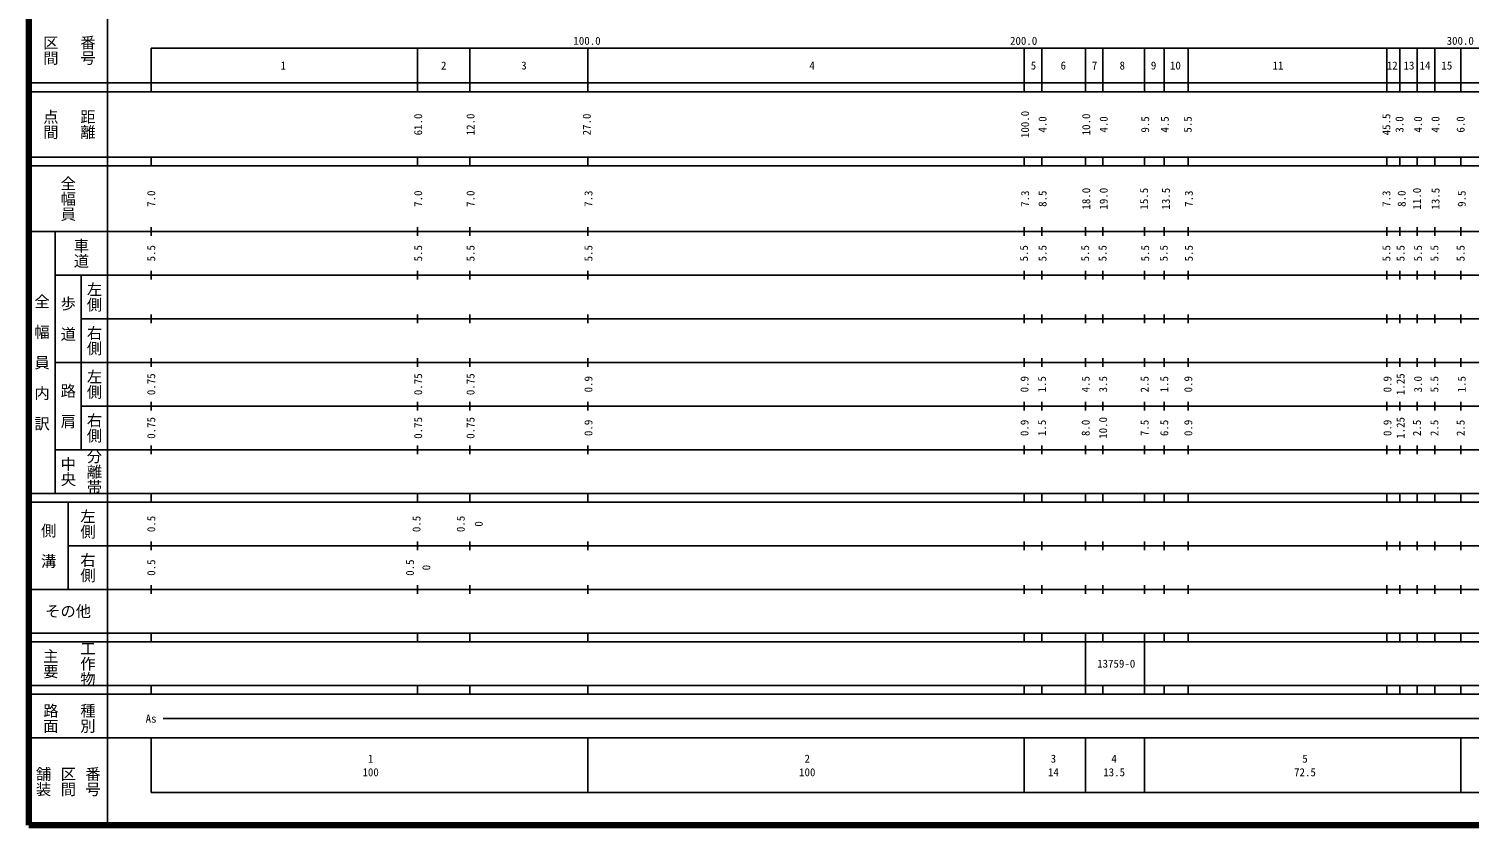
# Model space of a CAD drawing. Units: millimetres on the paper, enlarged 1000 times. Extents: x 40000 to 680000, y 20000 to 380000.
# Drawn here: x 40000 to 369893, y 20000 to 202409 of the extents above; entities that cross this region are included whole.
import ezdxf
from ezdxf.enums import TextEntityAlignment as Align

# ---------------------------------------------------------------- set-up
doc = ezdxf.new("R2010")
doc.units = ezdxf.units.MM
doc.header["$LTSCALE"] = 1000
doc.layers.add('M-TTL', color=2, linetype='Continuous', lineweight=140)
doc.layers.add('M-TTL-BAND', color=7, linetype='Continuous', lineweight=25)
doc.styles.add('@ＭＳ ゴシック', font='')
doc.styles.add('ＭＳ ゴシック', font='')
doc.styles.get('@ＭＳ ゴシック').set_extended_font_data('@MS Gothic')
doc.styles.get('ＭＳ ゴシック').set_extended_font_data('MS Gothic')

msp = doc.modelspace()

# ---------------------------------------------------------------- linework, layer by layer
at = {"layer": 'M-TTL'}
for p, q in [((40000, 380000), (40000, 20000)), ((40000, 20000), (680000, 20000))]:
    msp.add_line(p, q, dxfattribs=at)
at = {"layer": 'M-TTL-BAND'}
for p, q in [((58000, 370000), (58000, 20000)), ((68000, 198000), (579000, 198000)), ((68000, 198000), (68000, 188000)), ((129000, 198000), (129000, 188000)), ((141000, 198000), (141000, 188000)), ((168000, 198000), (168000, 188000)), ((268000, 198000), (268000, 188000)), ((272000, 198000), (272000, 188000)), ((282000, 198000), (282000, 188000)), ((286000, 198000), (286000, 188000)), ((295500, 198000), (295500, 188000)), ((300000, 198000), (300000, 188000)), ((305500, 198000), (305500, 188000)), ((351000, 198000), (351000, 188000)), ((354000, 198000), (354000, 188000)), ((358000, 198000), (358000, 188000)), ((362000, 198000), (362000, 188000)), ((368000, 198000), (368000, 188000)), ((40000, 190000), (579000, 190000)), ((40000, 188000), (579000, 188000)), ((40000, 173000), (579000, 173000)), ((68000, 171000), (68000, 173000)), ((129000, 173000), (129000, 171000)), ((141000, 173000), (141000, 171000)), ((168000, 173000), (168000, 171000)), ((268000, 173000), (268000, 171000)), ((272000, 173000), (272000, 171000)), ((282000, 173000), (282000, 171000)), ((286000, 173000), (286000, 171000)), ((295500, 173000), (295500, 171000)), ((300000, 173000), (300000, 171000)), ((305500, 173000), (305500, 171000)), ((351000, 173000), (351000, 171000)), ((354000, 173000), (354000, 171000)), ((358000, 173000), (358000, 171000)), ((362000, 173000), (362000, 171000)), ((368000, 173000), (368000, 171000)), ((40000, 171000), (579000, 171000)), ((40000, 156000), (579000, 156000)), ((46000, 96000), (46000, 156000)), ((68000, 155000), (68000, 157000)), ((129000, 157000), (129000, 155000)), ((141000, 157000), (141000, 155000)), ((168000, 157000), (168000, 155000)), ((268000, 157000), (268000, 155000)), ((272000, 157000), (272000, 155000)), ((282000, 157000), (282000, 155000)), ((286000, 157000), (286000, 155000)), ((295500, 157000), (295500, 155000)), ((300000, 157000), (300000, 155000)), ((305500, 157000), (305500, 155000)), ((351000, 157000), (351000, 155000)), ((354000, 157000), (354000, 155000)), ((358000, 157000), (358000, 155000)), ((362000, 157000), (362000, 155000)), ((368000, 157000), (368000, 155000)), ((46000, 146000), (579000, 146000)), ((52000, 146000), (52000, 106000)), ((68000, 145000), (68000, 147000)), ((129000, 147000), (129000, 145000)), ((141000, 147000), (141000, 145000)), ((168000, 147000), (168000, 145000)), ((268000, 147000), (268000, 145000)), ((272000, 147000), (272000, 145000)), ((282000, 147000), (282000, 145000)), ((286000, 147000), (286000, 145000)), ((295500, 147000), (295500, 145000)), ((300000, 147000), (300000, 145000)), ((305500, 147000), (305500, 145000)), ((351000, 147000), (351000, 145000)), ((354000, 147000), (354000, 145000)), ((358000, 147000), (358000, 145000)), ((362000, 147000), (362000, 145000)), ((368000, 147000), (368000, 145000)), ((52000, 136000), (579000, 136000)), ((68000, 135000), (68000, 137000)), ((129000, 137000), (129000, 135000)), ((141000, 137000), (141000, 135000)), ((168000, 137000), (168000, 135000)), ((268000, 137000), (268000, 135000)), ((272000, 137000), (272000, 135000)), ((282000, 137000), (282000, 135000)), ((286000, 137000), (286000, 135000)), ((295500, 137000), (295500, 135000)), ((300000, 137000), (300000, 135000)), ((305500, 137000), (305500, 135000)), ((351000, 137000), (351000, 135000)), ((354000, 137000), (354000, 135000)), ((358000, 137000), (358000, 135000)), ((362000, 137000), (362000, 135000)), ((368000, 137000), (368000, 135000)), ((46000, 126000), (579000, 126000)), ((68000, 125000), (68000, 127000)), ((129000, 127000), (129000, 125000)), ((141000, 127000), (141000, 125000)), ((168000, 127000), (168000, 125000)), ((268000, 127000), (268000, 125000)), ((272000, 127000), (272000, 125000)), ((282000, 127000), (282000, 125000)), ((286000, 127000), (286000, 125000)), ((295500, 127000), (295500, 125000)), ((300000, 127000), (300000, 125000)), ((305500, 127000), (305500, 125000)), ((351000, 127000), (351000, 125000)), ((354000, 127000), (354000, 125000)), ((358000, 127000), (358000, 125000)), ((362000, 127000), (362000, 125000)), ((368000, 127000), (368000, 125000)), ((52000, 116000), (579000, 116000)), ((68000, 115000), (68000, 117000)), ((129000, 117000), (129000, 115000)), ((141000, 117000), (141000, 115000)), ((168000, 117000), (168000, 115000)), ((268000, 117000), (268000, 115000)), ((272000, 117000), (272000, 115000)), ((282000, 117000), (282000, 115000)), ((286000, 117000), (286000, 115000)), ((295500, 117000), (295500, 115000)), ((300000, 117000), (300000, 115000)), ((305500, 117000), (305500, 115000)), ((351000, 117000), (351000, 115000)), ((354000, 117000), (354000, 115000)), ((358000, 117000), (358000, 115000)), ((362000, 117000), (362000, 115000)), ((368000, 117000), (368000, 115000)), ((46000, 106000), (579000, 106000)), ((68000, 105000), (68000, 107000)), ((129000, 107000), (129000, 105000)), ((141000, 107000), (141000, 105000)), ((168000, 107000), (168000, 105000)), ((268000, 107000), (268000, 105000)), ((272000, 107000), (272000, 105000)), ((282000, 107000), (282000, 105000)), ((286000, 107000), (286000, 105000)), ((295500, 107000), (295500, 105000)), ((300000, 107000), (300000, 105000)), ((305500, 107000), (305500, 105000)), ((351000, 107000), (351000, 105000)), ((354000, 107000), (354000, 105000)), ((358000, 107000), (358000, 105000)), ((362000, 107000), (362000, 105000)), ((368000, 107000), (368000, 105000)), ((40000, 96000), (579000, 96000)), ((68000, 94000), (68000, 96000)), ((129000, 96000), (129000, 94000)), ((141000, 96000), (141000, 94000)), ((168000, 96000), (168000, 94000)), ((268000, 96000), (268000, 94000)), ((272000, 96000), (272000, 94000)), ((282000, 96000), (282000, 94000)), ((286000, 96000), (286000, 94000)), ((295500, 96000), (295500, 94000)), ((300000, 96000), (300000, 94000)), ((305500, 96000), (305500, 94000)), ((351000, 96000), (351000, 94000)), ((354000, 96000), (354000, 94000)), ((358000, 96000), (358000, 94000)), ((362000, 96000), (362000, 94000)), ((368000, 96000), (368000, 94000)), ((40000, 94000), (579000, 94000)), ((49000, 94000), (49000, 74000)), ((49000, 84000), (579000, 84000)), ((68000, 83000), (68000, 85000)), ((129000, 85000), (129000, 83000)), ((141000, 85000), (141000, 83000)), ((168000, 85000), (168000, 83000)), ((268000, 85000), (268000, 83000)), ((272000, 85000), (272000, 83000)), ((282000, 85000), (282000, 83000)), ((286000, 85000), (286000, 83000)), ((295500, 85000), (295500, 83000)), ((300000, 85000), (300000, 83000)), ((305500, 85000), (305500, 83000)), ((351000, 85000), (351000, 83000)), ((354000, 85000), (354000, 83000)), ((358000, 85000), (358000, 83000)), ((362000, 85000), (362000, 83000)), ((368000, 85000), (368000, 83000)), ((40000, 74000), (579000, 74000)), ((68000, 73000), (68000, 75000)), ((129000, 75000), (129000, 73000)), ((141000, 75000), (141000, 73000)), ((168000, 75000), (168000, 73000)), ((268000, 75000), (268000, 73000)), ((272000, 75000), (272000, 73000)), ((282000, 75000), (282000, 73000)), ((286000, 75000), (286000, 73000)), ((295500, 75000), (295500, 73000)), ((300000, 75000), (300000, 73000)), ((305500, 75000), (305500, 73000)), ((351000, 75000), (351000, 73000)), ((354000, 75000), (354000, 73000)), ((358000, 75000), (358000, 73000)), ((362000, 75000), (362000, 73000)), ((368000, 75000), (368000, 73000)), ((40000, 64000), (579000, 64000)), ((68000, 62000), (68000, 64000)), ((129000, 64000), (129000, 62000)), ((141000, 64000), (141000, 62000)), ((168000, 64000), (168000, 62000)), ((268000, 64000), (268000, 62000)), ((272000, 64000), (272000, 62000)), ((282000, 64000), (282000, 52000)), ((286000, 64000), (286000, 62000)), ((295500, 64000), (295500, 52000)), ((300000, 64000), (300000, 62000)), ((305500, 64000), (305500, 62000)), ((351000, 64000), (351000, 62000)), ((354000, 64000), (354000, 62000)), ((358000, 64000), (358000, 62000)), ((362000, 64000), (362000, 62000)), ((368000, 64000), (368000, 62000)), ((40000, 62000), (579000, 62000)), ((40000, 52000), (579000, 52000)), ((40000, 50000), (579000, 50000)), ((68000, 50000), (68000, 52000)), ((129000, 52000), (129000, 50000)), ((141000, 52000), (141000, 50000)), ((168000, 52000), (168000, 50000)), ((268000, 52000), (268000, 50000)), ((272000, 52000), (272000, 50000)), ((282000, 52000), (282000, 50000)), ((286000, 52000), (286000, 50000)), ((295500, 52000), (295500, 50000)), ((300000, 52000), (300000, 50000)), ((305500, 52000), (305500, 50000)), ((351000, 52000), (351000, 50000)), ((354000, 52000), (354000, 50000)), ((358000, 52000), (358000, 50000)), ((362000, 52000), (362000, 50000)), ((368000, 52000), (368000, 50000)), ((70805, 44406), (565903, 44406)), ((40000, 40000), (579000, 40000)), ((68000, 40000), (68000, 27500)), ((168000, 40000), (168000, 27500)), ((268000, 40000), (268000, 27500)), ((282000, 40000), (282000, 27500)), ((295500, 40000), (295500, 27500)), ((368000, 40000), (368000, 27500)), ((68000, 27500), (579000, 27500))]:
    msp.add_line(p, q, dxfattribs=at)

# ---------------------------------------------------------------- texts
for s, height, rotation, style, p in [('区間', 2566, 270, '@ＭＳ ゴシック', (45000, 197500)), ('番号', 2566, 270, '@ＭＳ ゴシック', (53500, 197500)), ('点間', 2566, 270, '@ＭＳ ゴシック', (45000, 180500)), ('距離', 2566, 270, '@ＭＳ ゴシック', (53500, 180500)), ('61.0', 1833, 90, 'ＭＳ ゴシック', (129165, 180500)), ('12.0', 1833, 90, 'ＭＳ ゴシック', (141165, 180500)), ('27.0', 1833, 90, 'ＭＳ ゴシック', (167791, 180500)), ('100.0', 1833, 90, 'ＭＳ ゴシック', (268170, 180500)), ('4.0', 1833, 90, 'ＭＳ ゴシック', (272170, 180500)), ('10.0', 1833, 90, 'ＭＳ ゴシック', (282170, 180500)), ('4.0', 1833, 90, 'ＭＳ ゴシック', (286170, 180500)), ('9.5', 1833, 90, 'ＭＳ ゴシック', (295671, 180500)), ('4.5', 1833, 90, 'ＭＳ ゴシック', (300171, 180500)), ('5.5', 1833, 90, 'ＭＳ ゴシック', (305421, 180500)), ('45.5', 1833, 90, 'ＭＳ ゴシック', (350923, 180500)), ('3.0', 1833, 90, 'ＭＳ ゴシック', (353923, 180500)), ('4.0', 1833, 90, 'ＭＳ ゴシック', (358173, 180500)), ('4.0', 1833, 90, 'ＭＳ ゴシック', (362173, 180500)), ('6.0', 1833, 90, 'ＭＳ ゴシック', (367923, 180500)), ('全幅員', 2566, 270, '@ＭＳ ゴシック', (49000, 163500)), ('7.0', 1833, 90, 'ＭＳ ゴシック', (68037, 163500)), ('7.0', 1833, 90, 'ＭＳ ゴシック', (129165, 163500)), ('7.0', 1833, 90, 'ＭＳ ゴシック', (141165, 163500)), ('7.3', 1833, 90, 'ＭＳ ゴシック', (168166, 163500)), ('7.3', 1833, 90, 'ＭＳ ゴシック', (268170, 163500)), ('8.5', 1833, 90, 'ＭＳ ゴシック', (272170, 163500)), ('18.0', 1833, 90, 'ＭＳ ゴシック', (282170, 163500)), ('19.0', 1833, 90, 'ＭＳ ゴシック', (286170, 163500)), ('15.5', 1833, 90, 'ＭＳ ゴシック', (295421, 163500)), ('13.5', 1833, 90, 'ＭＳ ゴシック', (300421, 163500)), ('7.3', 1833, 90, 'ＭＳ ゴシック', (305671, 163500)), ('7.3', 1833, 90, 'ＭＳ ゴシック', (350923, 163500)), ('8.0', 1833, 90, 'ＭＳ ゴシック', (354423, 163500)), ('11.0', 1833, 90, 'ＭＳ ゴシック', (357923, 163500)), ('13.5', 1833, 90, 'ＭＳ ゴシック', (362173, 163500)), ('9.5', 1833, 90, 'ＭＳ ゴシック', (368173, 163500)), ('車道', 2566, 270, '@ＭＳ ゴシック', (52000, 151000)), ('5.5', 1833, 90, 'ＭＳ ゴシック', (68037, 151000)), ('5.5', 1833, 90, 'ＭＳ ゴシック', (129165, 151000)), ('5.5', 1833, 90, 'ＭＳ ゴシック', (141165, 151000)), ('5.5', 1833, 90, 'ＭＳ ゴシック', (168166, 151000)), ('5.5', 1833, 90, 'ＭＳ ゴシック', (267920, 151000)), ('5.5', 1833, 90, 'ＭＳ ゴシック', (272170, 151000)), ('5.5', 1833, 90, 'ＭＳ ゴシック', (281920, 151000)), ('5.5', 1833, 90, 'ＭＳ ゴシック', (285920, 151000)), ('5.5', 1833, 90, 'ＭＳ ゴシック', (295671, 151000)), ('5.5', 1833, 90, 'ＭＳ ゴシック', (299921, 151000)), ('5.5', 1833, 90, 'ＭＳ ゴシック', (305671, 151000)), ('5.5', 1833, 90, 'ＭＳ ゴシック', (350923, 151000)), ('5.5', 1833, 90, 'ＭＳ ゴシック', (354173, 151000)), ('5.5', 1833, 90, 'ＭＳ ゴシック', (358173, 151000)), ('5.5', 1833, 90, 'ＭＳ ゴシック', (361923, 151000)), ('5.5', 1833, 90, 'ＭＳ ゴシック', (367923, 151000)), ('左側', 2566, 270, '@ＭＳ ゴシック', (55000, 141000)), ('全\u3000幅\u3000員\u3000内\u3000訳', 2566, 270, '@ＭＳ ゴシック', (43000, 126000)), ('歩\u3000道', 2566, 270, '@ＭＳ ゴシック', (49000, 136000)), ('右側', 2566, 270, '@ＭＳ ゴシック', (55000, 131000)), ('左側', 2566, 270, '@ＭＳ ゴシック', (55000, 121000)), ('0.75', 1833, 90, 'ＭＳ ゴシック', (68037, 121000)), ('0.75', 1833, 90, 'ＭＳ ゴシック', (129165, 121000)), ('0.75', 1833, 90, 'ＭＳ ゴシック', (141165, 121000)), ('0.9', 1833, 90, 'ＭＳ ゴシック', (168166, 121000)), ('0.9', 1833, 90, 'ＭＳ ゴシック', (268045, 121000)), ('1.5', 1833, 90, 'ＭＳ ゴシック', (272045, 121000)), ('4.5', 1833, 90, 'ＭＳ ゴシック', (282045, 121000)), ('3.5', 1833, 90, 'ＭＳ ゴシック', (286045, 121000)), ('2.5', 1833, 90, 'ＭＳ ゴシック', (295546, 121000)), ('1.5', 1833, 90, 'ＭＳ ゴシック', (300046, 121000)), ('0.9', 1833, 90, 'ＭＳ ゴシック', (305546, 121000)), ('0.9', 1833, 90, 'ＭＳ ゴシック', (351173, 121000)), ('1.25', 1833, 90, 'ＭＳ ゴシック', (354173, 121000)), ('3.0', 1833, 90, 'ＭＳ ゴシック', (358173, 121000)), ('5.5', 1833, 90, 'ＭＳ ゴシック', (361923, 121000)), ('1.5', 1833, 90, 'ＭＳ ゴシック', (368173, 121000)), ('路\u3000肩', 2566, 270, '@ＭＳ ゴシック', (49000, 116000)), ('右側', 2566, 270, '@ＭＳ ゴシック', (55000, 111000)), ('0.75', 1833, 90, 'ＭＳ ゴシック', (68037, 111000)), ('0.75', 1833, 90, 'ＭＳ ゴシック', (129165, 111000)), ('0.75', 1833, 90, 'ＭＳ ゴシック', (141165, 111000)), ('0.9', 1833, 90, 'ＭＳ ゴシック', (168166, 111000)), ('0.9', 1833, 90, 'ＭＳ ゴシック', (268045, 111000)), ('1.5', 1833, 90, 'ＭＳ ゴシック', (272045, 111000)), ('8.0', 1833, 90, 'ＭＳ ゴシック', (282045, 111000)), ('10.0', 1833, 90, 'ＭＳ ゴシック', (286045, 111000)), ('7.5', 1833, 90, 'ＭＳ ゴシック', (295546, 111000)), ('6.5', 1833, 90, 'ＭＳ ゴシック', (300046, 111000)), ('0.9', 1833, 90, 'ＭＳ ゴシック', (305546, 111000)), ('0.9', 1833, 90, 'ＭＳ ゴシック', (351173, 111000)), ('1.25', 1833, 90, 'ＭＳ ゴシック', (354173, 111000)), ('2.5', 1833, 90, 'ＭＳ ゴシック', (357923, 111000)), ('2.5', 1833, 90, 'ＭＳ ゴシック', (361923, 111000)), ('2.5', 1833, 90, 'ＭＳ ゴシック', (367923, 111000)), ('分離帯', 2566, 270, '@ＭＳ ゴシック', (55000, 101000)), ('中央', 2566, 270, '@ＭＳ ゴシック', (49000, 101000)), ('側\u3000溝', 2566, 270, '@ＭＳ ゴシック', (44500, 84000)), ('左側', 2566, 270, '@ＭＳ ゴシック', (53500, 89000)), ('0.5', 1833, 90, 'ＭＳ ゴシック', (68037, 89000)), ('0.5', 1833, 90, 'ＭＳ ゴシック', (128790, 89000)), ('0.5', 1833, 90, 'ＭＳ ゴシック', (138915, 89000)), ('0', 1833, 90, 'ＭＳ ゴシック', (143040, 89000)), ('右側', 2566, 270, '@ＭＳ ゴシック', (53500, 79000)), ('0.5', 1833, 90, 'ＭＳ ゴシック', (68037, 79000)), ('0.5', 1833, 90, 'ＭＳ ゴシック', (127290, 79000)), ('0', 1833, 90, 'ＭＳ ゴシック', (131040, 79000)), ('主要', 2566, 270, '@ＭＳ ゴシック', (45000, 57000)), ('工作物', 2566, 270, '@ＭＳ ゴシック', (53500, 57000)), ('路面', 2566, 270, '@ＭＳ ゴシック', (45000, 44500)), ('種別', 2566, 270, '@ＭＳ ゴシック', (53500, 44500)), ('舗装', 2566, 270, '@ＭＳ ゴシック', (43333, 30000)), ('区間', 2566, 270, '@ＭＳ ゴシック', (49000, 30000)), ('番号', 2566, 270, '@ＭＳ ゴシック', (54667, 30000))]:
    msp.add_text(s, height=height, rotation=rotation, dxfattribs=dict(at, style=style)).set_placement(p, align=Align.MIDDLE_CENTER)
at = {"layer": 'M-TTL-BAND', "style": 'ＭＳ ゴシック'}
for s, p in [('100.0', (167844, 198195)), ('200.0', (267844, 198195)), ('300.0', (367844, 198195))]:
    msp.add_text(s, height=1833, dxfattribs=at).set_placement(p, align=Align.BOTTOM_CENTER)
for s, height, p in [('1', 1833, (98274, 194000)), ('2', 1833, (135025, 194000)), ('3', 1833, (153401, 194000)), ('4', 1833, (219403, 194000)), ('5', 1833, (270103, 194000)), ('6', 1833, (276937, 194000)), ('7', 1833, (284104, 194000)), ('8', 1833, (290438, 194000)), ('9', 1833, (297604, 194000)), ('10', 1833, (302605, 194000)), ('11', 1833, (326105, 194000)), ('12', 1833, (352273, 194000)), ('13', 1833, (356107, 194000)), ('14', 1833, (359773, 194000)), ('15', 1833, (364774, 194000)), ('その他', 2566, (49000, 69000)), ('13759-0', 1833, (289045, 57000)), ('As', 1833, (68006, 44406)), ('100', 1833, (118288, 32131)), ('1', 1833, (118288, 35238)), ('100', 1833, (218288, 32131)), ('2', 1833, (218288, 35238)), ('14', 1833, (274667, 32131)), ('3', 1833, (274667, 35238)), ('13.5', 1833, (288577, 32131)), ('4', 1833, (288577, 35238)), ('72.5', 1833, (332288, 32131)), ('5', 1833, (332288, 35238))]:
    msp.add_text(s, height=height, dxfattribs=at).set_placement(p, align=Align.MIDDLE_CENTER)

doc.saveas('drawing.dxf')
